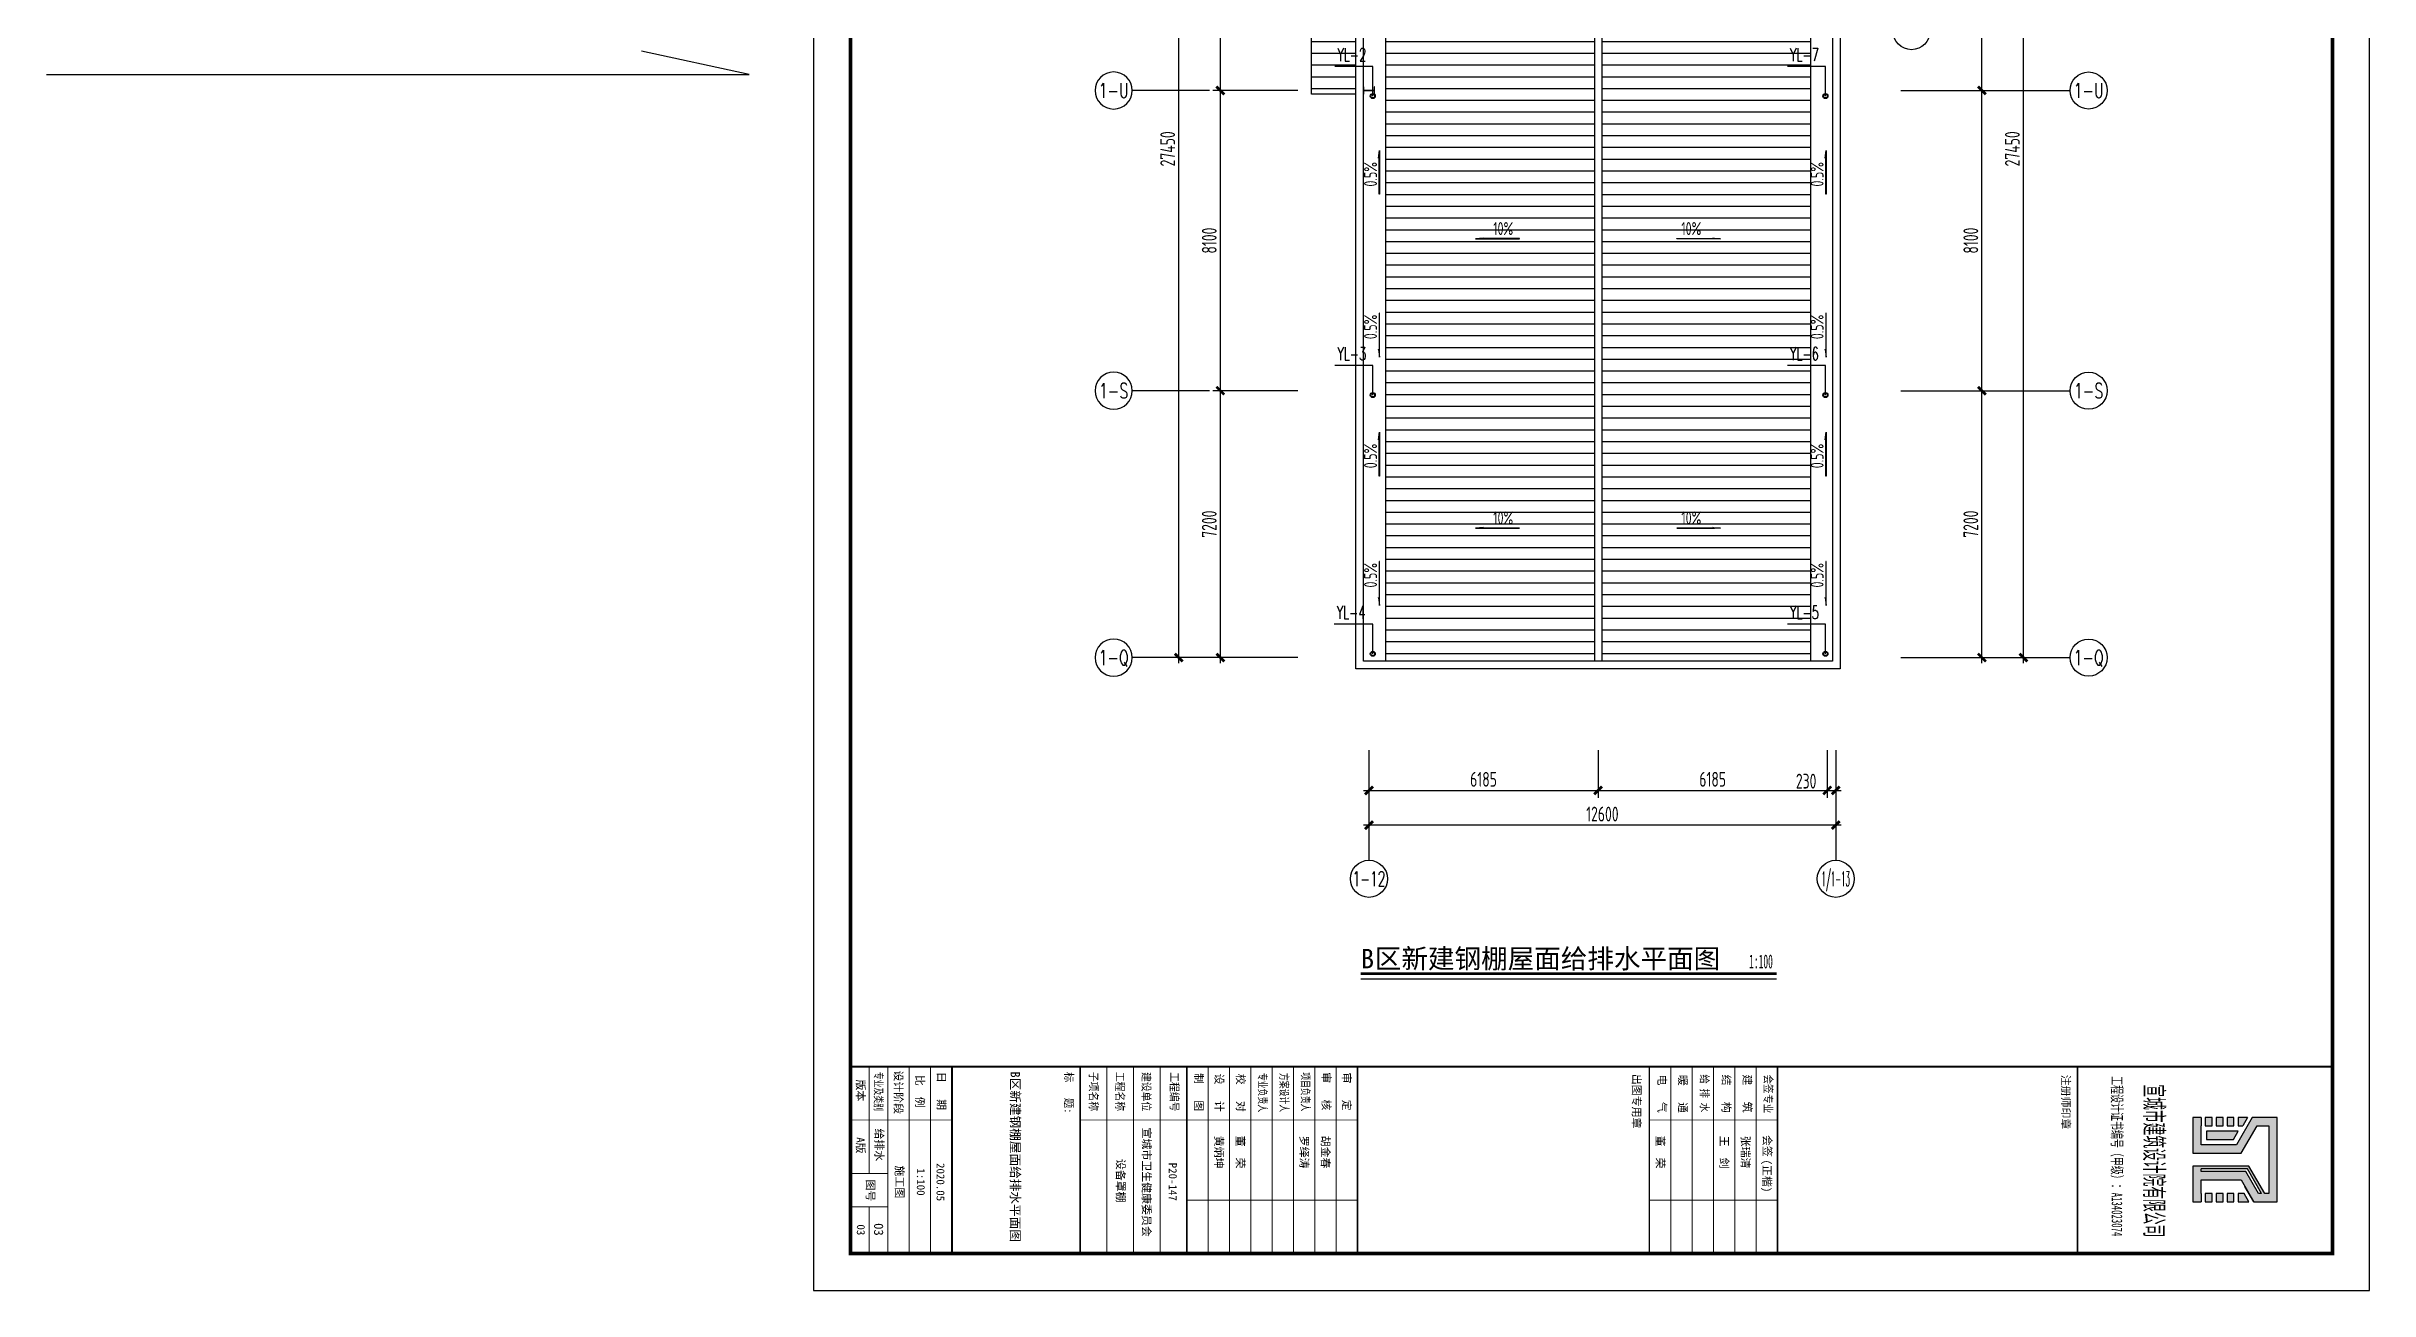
# Model space of a CAD drawing. Extents: x 649988 to 730093, y 322479 to 493926.
# Drawn here: x 649988 to 712693, y 322479 to 356041 of the extents above; entities that cross this region are included whole.
import ezdxf
from ezdxf.enums import TextEntityAlignment as Align

# ---------------------------------------------------------------- set-up
doc = ezdxf.new("R2010")
doc.units = 0
doc.header["$LTSCALE"] = 1000
doc.layers.get('0').update_dxf_attribs({"color": 253, "linetype": 'CONTINUOUS'})
doc.layers.get('Defpoints').update_dxf_attribs({"color": 253, "linetype": 'CONTINUOUS'})
for name, color, linetype in [('AXIS_NUM', 253, 'CONTINUOUS'), ('BEAM_CON', 253, 'CONTINUOUS'), ('DIM', 253, 'CONTINUOUS'), ('DIM_IDEN', 253, 'CONTINUOUS'), ('DIM_SYMB', 253, 'CONTINUOUS'), ('DIM_雨水', 3, 'CONTINUOUS'), ('PUB_TEXT', 253, 'CONTINUOUS'), ('TK(图框线)', 143, 'CONTINUOUS'), ('VPIPE-雨水', 4, 'CONTINUOUS'), ('图层3', 253, 'CONTINUOUS'), ('梁原位标注竖向', 253, 'CONTINUOUS')]:
    doc.layers.add(name, color=color, linetype=linetype)
doc.styles.add('-黑体', font='simhei.ttf', dxfattribs={"width": 0.5})
doc.styles.add('_TWT_SERIAL', font='COMPLEX', dxfattribs={"width": 0.8, "height": 3.5, "bigfont": 'HZTXT'})
doc.styles.add('HT', font='simhei.ttf')
doc.styles.add('TSSD_Axis', font='Complex.shx', dxfattribs={"width": 0.7, "bigfont": 'hztxt.shx'})
doc.styles.add('TSSD_Dimension', font='Tssdeng.shx', dxfattribs={"width": 0.7, "bigfont": 'hztxt.shx'})
doc.styles.add('黑体', font='simhei.ttf')
doc.dimstyles.new('TSSD_100_100$0', dxfattribs={"dimtxt": 300, "dimasz": 100, "dimexe": 100, "dimexo": 300, "dimgap": 100, "dimtad": 1, "dimdec": 0, "dimzin": 0, "dimdsep": 46, "dimtxsty": 'TSSD_Dimension', "dimblk": 'ARCHTICK', "dimcen": 0, "dimdle": 100, "dimclrd": 3, "dimclre": 3, "dimclrt": 7, "dimazin": 0, "dimtfac": 1, "dimtdec": 0, "dimtix": 1, "dimtmove": 2, "dimatfit": 3, "dimldrblk": 'ARCHTICK', "dimfxl": 1, "dimtolj": 1, "dimtzin": 0, "dimarcsym": 0})
pattern_1 = [(0, (35122.9, 61221.5), (9e-14, 317.5), [])]

# ---------------------------------------------------------------- blocks, each defined once
blk = doc.blocks.new('ts_axno')
at = {"color": 0, "linetype": 'ByBlock', "lineweight": -2}
blk.add_circle((0, 0), 0.5, dxfattribs=at)
at = {"color": 0, "linetype": 'ByBlock', "lineweight": -2, "style": 'TSSD_Axis', "width": 0.7}
blk.add_attdef('A', text='', height=0.6, dxfattribs=at).set_placement((0, 0), align=Align.MIDDLE_CENTER)
blk = doc.blocks.new('_ArchTick')
at = {"color": 0, "linetype": 'ByBlock', "const_width": 0.5}
blk.add_lwpolyline([(-0.71, -0.71), (0.71, 0.71)], dxfattribs=at)
blk = doc.blocks.new('*D41')
at = {"layer": 'Defpoints', "color": 0, "transparency": 16777216}
for p in [(699639, 346754), (702230, 346754), (699639, 339554)]:
    blk.add_point(p, dxfattribs=at)
at = {"layer": 'DIM', "color": 3, "lineweight": -2, "transparency": 16777216}
for p, q in [((702230, 339404), (702230, 346904)), ((700039, 346754), (702430, 346754)), ((700039, 339554), (702430, 339554))]:
    blk.add_line(p, q, dxfattribs=at)
at = {"layer": 'DIM', "color": 3, "lineweight": -2, "transparency": 16777216, "xscale": 150, "yscale": 150, "zscale": 150}
for p, rotation in [((702230, 346754), 90), ((702230, 339554), 270)]:
    blk.add_blockref('_ArchTick', p, dxfattribs=dict(at, rotation=rotation))
at = {"layer": 'DIM', "color": 7, "transparency": 16777216, "insert": (701930, 343154), "char_height": 400, "attachment_point": 5, "rotation": 90, "style": 'TSSD_Dimension'}
blk.add_mtext('\\A1;7200', dxfattribs=at)
blk = doc.blocks.new('*D42')
at = {"layer": 'Defpoints', "color": 0, "transparency": 16777216}
for p in [(699639, 354854), (702230, 354854), (699639, 346754)]:
    blk.add_point(p, dxfattribs=at)
at = {"layer": 'DIM', "color": 3, "lineweight": -2, "transparency": 16777216}
for p, q in [((702230, 346604), (702230, 355004)), ((700039, 354854), (702430, 354854)), ((700039, 346754), (702430, 346754))]:
    blk.add_line(p, q, dxfattribs=at)
at = {"layer": 'DIM', "color": 3, "lineweight": -2, "transparency": 16777216, "xscale": 150, "yscale": 150, "zscale": 150}
for p, rotation in [((702230, 354854), 90), ((702230, 346754), 270)]:
    blk.add_blockref('_ArchTick', p, dxfattribs=dict(at, rotation=rotation))
at = {"layer": 'DIM', "color": 7, "transparency": 16777216, "insert": (701930, 350804), "char_height": 400, "attachment_point": 5, "rotation": 90, "style": 'TSSD_Dimension'}
blk.add_mtext('\\A1;8100', dxfattribs=at)
blk = doc.blocks.new('*D43')
at = {"layer": 'Defpoints', "color": 0, "transparency": 16777216}
for p in [(699639, 362954), (702230, 362954), (699639, 354854)]:
    blk.add_point(p, dxfattribs=at)
at = {"layer": 'DIM', "color": 3, "lineweight": -2, "transparency": 16777216}
for p, q in [((702230, 354704), (702230, 363104)), ((700039, 362954), (702430, 362954)), ((700039, 354854), (702430, 354854))]:
    blk.add_line(p, q, dxfattribs=at)
at = {"layer": 'DIM', "color": 3, "lineweight": -2, "transparency": 16777216, "xscale": 150, "yscale": 150, "zscale": 150}
for p, rotation in [((702230, 362954), 90), ((702230, 354854), 270)]:
    blk.add_blockref('_ArchTick', p, dxfattribs=dict(at, rotation=rotation))
at = {"layer": 'DIM', "color": 7, "transparency": 16777216, "insert": (701930, 358904), "char_height": 400, "attachment_point": 5, "rotation": 90, "style": 'TSSD_Dimension'}
blk.add_mtext('\\A1;8100', dxfattribs=at)
blk = doc.blocks.new('*D45')
at = {"layer": 'Defpoints', "color": 0, "transparency": 16777216}
for p in [(699939, 367004), (703352, 367004), (699787, 339554)]:
    blk.add_point(p, dxfattribs=at)
at = {"layer": 'DIM', "color": 3, "lineweight": -2, "transparency": 16777216}
for p, q in [((700339, 367004), (703552, 367004)), ((703352, 339404), (703352, 367154)), ((700187, 339554), (703552, 339554))]:
    blk.add_line(p, q, dxfattribs=at)
at = {"layer": 'DIM', "color": 3, "lineweight": -2, "transparency": 16777216, "xscale": 150, "yscale": 150, "zscale": 150}
for p, rotation in [((703352, 367004), 90), ((703352, 339554), 270)]:
    blk.add_blockref('_ArchTick', p, dxfattribs=dict(at, rotation=rotation))
at = {"layer": 'DIM', "color": 7, "transparency": 16777216, "insert": (703052, 353279), "char_height": 400, "attachment_point": 5, "rotation": 90, "style": 'TSSD_Dimension'}
blk.add_mtext('\\A1;27450', dxfattribs=at)
blk = doc.blocks.new('*D47')
at = {"layer": 'Defpoints', "color": 0, "transparency": 16777216}
for p in [(681674, 346754), (684164, 346754), (684164, 339554)]:
    blk.add_point(p, dxfattribs=at)
at = {"layer": 'DIM', "color": 3, "lineweight": -2, "transparency": 16777216}
for p, q in [((681674, 339404), (681674, 346904)), ((683764, 346754), (681474, 346754)), ((683764, 339554), (681474, 339554))]:
    blk.add_line(p, q, dxfattribs=at)
at = {"layer": 'DIM', "color": 3, "lineweight": -2, "transparency": 16777216, "xscale": 150, "yscale": 150, "zscale": 150}
for p, rotation in [((681674, 346754), 90), ((681674, 339554), 270)]:
    blk.add_blockref('_ArchTick', p, dxfattribs=dict(at, rotation=rotation))
at = {"layer": 'DIM', "color": 7, "transparency": 16777216, "insert": (681374, 343154), "char_height": 400, "attachment_point": 5, "rotation": 90, "style": 'TSSD_Dimension'}
blk.add_mtext('\\A1;7200', dxfattribs=at)
blk = doc.blocks.new('*D48')
at = {"layer": 'Defpoints', "color": 0, "transparency": 16777216}
for p in [(681674, 354854), (684164, 354854), (684164, 346754)]:
    blk.add_point(p, dxfattribs=at)
at = {"layer": 'DIM', "color": 3, "lineweight": -2, "transparency": 16777216}
for p, q in [((681674, 346604), (681674, 355004)), ((683764, 354854), (681474, 354854)), ((683764, 346754), (681474, 346754))]:
    blk.add_line(p, q, dxfattribs=at)
at = {"layer": 'DIM', "color": 3, "lineweight": -2, "transparency": 16777216, "xscale": 150, "yscale": 150, "zscale": 150}
for p, rotation in [((681674, 354854), 90), ((681674, 346754), 270)]:
    blk.add_blockref('_ArchTick', p, dxfattribs=dict(at, rotation=rotation))
at = {"layer": 'DIM', "color": 7, "transparency": 16777216, "insert": (681374, 350804), "char_height": 400, "attachment_point": 5, "rotation": 90, "style": 'TSSD_Dimension'}
blk.add_mtext('\\A1;8100', dxfattribs=at)
blk = doc.blocks.new('*D49')
at = {"layer": 'Defpoints', "color": 0, "transparency": 16777216}
for p in [(681674, 362954), (684164, 362954), (684164, 354854)]:
    blk.add_point(p, dxfattribs=at)
at = {"layer": 'DIM', "color": 3, "lineweight": -2, "transparency": 16777216}
for p, q in [((681674, 354704), (681674, 363104)), ((683764, 362954), (681474, 362954)), ((683764, 354854), (681474, 354854))]:
    blk.add_line(p, q, dxfattribs=at)
at = {"layer": 'DIM', "color": 3, "lineweight": -2, "transparency": 16777216, "xscale": 150, "yscale": 150, "zscale": 150}
for p, rotation in [((681674, 362954), 90), ((681674, 354854), 270)]:
    blk.add_blockref('_ArchTick', p, dxfattribs=dict(at, rotation=rotation))
at = {"layer": 'DIM', "color": 7, "transparency": 16777216, "insert": (681374, 358904), "char_height": 400, "attachment_point": 5, "rotation": 90, "style": 'TSSD_Dimension'}
blk.add_mtext('\\A1;8100', dxfattribs=at)
blk = doc.blocks.new('*D51')
at = {"layer": 'Defpoints', "color": 0, "transparency": 16777216}
for p in [(680552, 367004), (683864, 367004), (684016, 339554)]:
    blk.add_point(p, dxfattribs=at)
at = {"layer": 'DIM', "color": 3, "lineweight": -2, "transparency": 16777216}
for p, q in [((683464, 367004), (680352, 367004)), ((680552, 339404), (680552, 367154)), ((683616, 339554), (680352, 339554))]:
    blk.add_line(p, q, dxfattribs=at)
at = {"layer": 'DIM', "color": 3, "lineweight": -2, "transparency": 16777216, "xscale": 150, "yscale": 150, "zscale": 150}
for p, rotation in [((680552, 367004), 90), ((680552, 339554), 270)]:
    blk.add_blockref('_ArchTick', p, dxfattribs=dict(at, rotation=rotation))
at = {"layer": 'DIM', "color": 7, "transparency": 16777216, "insert": (680252, 353279), "char_height": 400, "attachment_point": 5, "rotation": 90, "style": 'TSSD_Dimension'}
blk.add_mtext('\\A1;27450', dxfattribs=at)
blk = doc.blocks.new('*D54')
at = {"layer": 'Defpoints', "color": 0, "transparency": 16777216}
for p in [(685685, 337454), (691870, 337454), (691870, 335971)]:
    blk.add_point(p, dxfattribs=at)
at = {"layer": 'DIM', "color": 3, "lineweight": -2, "transparency": 16777216}
for p, q in [((685685, 337054), (685685, 335771)), ((691870, 337054), (691870, 335771)), ((685535, 335971), (692020, 335971))]:
    blk.add_line(p, q, dxfattribs=at)
at = {"layer": 'DIM', "color": 3, "lineweight": -2, "transparency": 16777216, "xscale": 150, "yscale": 150, "zscale": 150, "rotation": 180}
blk.add_blockref('_ArchTick', (685685, 335971), dxfattribs=at)
at = {"layer": 'DIM', "color": 3, "lineweight": -2, "transparency": 16777216, "xscale": 150, "yscale": 150, "zscale": 150}
blk.add_blockref('_ArchTick', (691870, 335971), dxfattribs=at)
at = {"layer": 'DIM', "color": 7, "transparency": 16777216, "insert": (688777, 336271), "char_height": 400, "attachment_point": 5, "style": 'TSSD_Dimension'}
blk.add_mtext('\\A1;6185', dxfattribs=at)
blk = doc.blocks.new('*D55')
at = {"layer": 'Defpoints', "color": 0, "transparency": 16777216}
for p in [(698055, 337454), (698285, 337454), (698285, 335971)]:
    blk.add_point(p, dxfattribs=at)
at = {"layer": 'DIM', "color": 3, "lineweight": -2, "transparency": 16777216}
for p, q in [((698055, 337054), (698055, 335771)), ((698285, 337054), (698285, 335771)), ((697905, 335971), (698435, 335971))]:
    blk.add_line(p, q, dxfattribs=at)
at = {"layer": 'DIM', "color": 3, "lineweight": -2, "transparency": 16777216, "xscale": 150, "yscale": 150, "zscale": 150, "rotation": 180}
blk.add_blockref('_ArchTick', (698055, 335971), dxfattribs=at)
at = {"layer": 'DIM', "color": 3, "lineweight": -2, "transparency": 16777216, "xscale": 150, "yscale": 150, "zscale": 150}
blk.add_blockref('_ArchTick', (698285, 335971), dxfattribs=at)
at = {"layer": 'DIM', "color": 7, "transparency": 16777216, "insert": (697485, 336221), "char_height": 400, "attachment_point": 5, "style": 'TSSD_Dimension'}
blk.add_mtext('\\A1;230', dxfattribs=at)
blk = doc.blocks.new('*D56')
at = {"layer": 'Defpoints', "color": 0, "transparency": 16777216}
for p in [(685685, 337455), (698285, 337455), (685685, 335033)]:
    blk.add_point(p, dxfattribs=at)
at = {"layer": 'DIM', "color": 3, "lineweight": -2, "transparency": 16777216}
for p, q in [((685685, 337055), (685685, 334833)), ((698285, 337055), (698285, 334833)), ((698435, 335033), (685535, 335033))]:
    blk.add_line(p, q, dxfattribs=at)
at = {"layer": 'DIM', "color": 3, "lineweight": -2, "transparency": 16777216, "xscale": 150, "yscale": 150, "zscale": 150, "rotation": 180}
blk.add_blockref('_ArchTick', (685685, 335033), dxfattribs=at)
at = {"layer": 'DIM', "color": 3, "lineweight": -2, "transparency": 16777216, "xscale": 150, "yscale": 150, "zscale": 150}
blk.add_blockref('_ArchTick', (698285, 335033), dxfattribs=at)
at = {"layer": 'DIM', "color": 7, "transparency": 16777216, "insert": (691985, 335333), "char_height": 400, "attachment_point": 5, "style": 'TSSD_Dimension'}
blk.add_mtext('\\A1;12600', dxfattribs=at)
blk = doc.blocks.new('rt34v')
blk.add_hatch(color=4).paths.add_polyline_path([(0, -100), (0, 100), (-8, 100), (-8, 3), (-292, 3), (-292, 100), (-300, 100), (-300, -100), (-292, -100), (-292, -3), (-8, -3), (-8, -100)])
at = {"layer": '图层3', "color": 3}
blk.add_lwpolyline([(0, -100), (0, 100), (-8, 100), (-8, 3), (-292, 3), (-292, 100), (-300, 100), (-300, -100), (-292, -100), (-292, -3), (-8, -3), (-8, -100), (0, -100), (0, 100)], dxfattribs=at)
blk = doc.blocks.new('*D61')
at = {"layer": 'Defpoints', "color": 0, "transparency": 16777216}
for p in [(691870, 337454), (698055, 337454), (698055, 335971)]:
    blk.add_point(p, dxfattribs=at)
at = {"layer": 'DIM', "color": 3, "lineweight": -2, "transparency": 16777216}
for p, q in [((691870, 337054), (691870, 335771)), ((698055, 337054), (698055, 335771)), ((691720, 335971), (698205, 335971))]:
    blk.add_line(p, q, dxfattribs=at)
at = {"layer": 'DIM', "color": 3, "lineweight": -2, "transparency": 16777216, "xscale": 150, "yscale": 150, "zscale": 150, "rotation": 180}
blk.add_blockref('_ArchTick', (691870, 335971), dxfattribs=at)
at = {"layer": 'DIM', "color": 3, "lineweight": -2, "transparency": 16777216, "xscale": 150, "yscale": 150, "zscale": 150}
blk.add_blockref('_ArchTick', (698055, 335971), dxfattribs=at)
at = {"layer": 'DIM', "color": 7, "transparency": 16777216, "insert": (694962, 336271), "char_height": 400, "attachment_point": 5, "style": 'TSSD_Dimension'}
blk.add_mtext('\\A1;6185', dxfattribs=at)
blk = doc.blocks.new('23wca1')
at = {"layer": 'TK(图框线)'}
h = blk.add_hatch(color=1, dxfattribs=at)
h.paths.add_polyline_path([(1517, 32430), (-752, 32430), (-752, 31764), (-15, 31338), (-15, 30383), (-531, 30383), (-752, 30383), (-752, 30162), (206, 30162), (206, 31466), (-531, 31891), (-531, 32209), (1295, 32209), (1295, 32099), (558, 31673), (558, 30162), (1517, 30162), (1517, 30383), (1295, 30383), (927, 30383), (927, 31460), (1517, 31801)])
h.paths.add_polyline_path([(1295, 31928), (706, 31588), (706, 30383), (632, 30383), (632, 31630), (1295, 32013)], flags=16)
h = blk.add_hatch(color=1, dxfattribs=at)
h.paths.add_polyline_path([(1517, 31673), (1295, 31545), (1295, 31378), (1517, 31378)])
h.paths.add_polyline_path([(1295, 31267), (1295, 31083), (1517, 31083), (1517, 31267)])
h.paths.add_polyline_path([(1295, 30973), (1295, 30788), (1517, 30788), (1517, 30973)])
h.paths.add_polyline_path([(1517, 30493), (1517, 30678), (1295, 30678), (1295, 30493)])
h.paths.add_polyline_path([(-162, 31253), (-384, 31381), (-384, 30530), (-162, 30530)])
h.paths.add_polyline_path([(-752, 31636), (-752, 31378), (-531, 31378), (-531, 31508)])
h.paths.add_polyline_path([(-752, 31267), (-752, 31083), (-531, 31083), (-531, 31267)])
h.paths.add_polyline_path([(-531, 30788), (-531, 30973), (-752, 30973), (-752, 30788)])
h.paths.add_polyline_path([(-531, 30678), (-752, 30678), (-752, 30493), (-531, 30493)])
for points, const_width in [([(-2126, -6072), (-2126, 33928)], 50.4), ([(-2126, 27044), (2914, 27044)], 50.4), ([(-2126, 18948), (2914, 18948)], 50.4), ([(-686, 18948), (-686, 15492)], 25.2), ([(1474, 18948), (1474, 15492)], 25.2), ([(2914, 18372), (-2126, 18372)], 25.2), ([(2914, 17796), (-2126, 17796)], 25.2), ([(2914, 17220), (-2126, 17220)], 25.2), ([(2914, 16644), (-2126, 16644)], 25.2), ([(2914, 16068), (-2126, 16068)], 25.2), ([(2914, 15492), (-2126, 15492)], 36), ([(-2126, 7612), (2914, 7612)], 50.4), ([(-686, 124), (-686, 7612)], 25.2), ([(1474, 3003), (1474, 7612)], 25.2), ([(-2126, 7036), (2914, 7036)], 25.2), ([(-2126, 6460), (2914, 6460)], 25.2), ([(-2126, 5884), (2914, 5884)], 25.2), ([(-2126, 5308), (2914, 5308)], 25.2), ([(-2126, 4732), (2914, 4732)], 25.2), ([(-2126, 4156), (2914, 4156)], 25.2), ([(-2126, 3580), (2914, 3580)], 25.2), ([(-2126, 3580), (2914, 3580)], 25.2), ([(-2126, 3004), (2914, 3004)], 50.4), ([(-2126, 2284), (2914, 2284)], 25.2), ([(-2126, 1564), (2914, 1564)], 25.2), ([(-2126, 844), (2914, 844)], 25.2), ([(-2126, 124), (2914, 124)], 50.4), ([(-2126, -3336), (2914, -3336)], 50.4), ([(-686, -5064), (-686, -3336)], 25.2), ([(-2126, -3912), (2914, -3912)], 25.2), ([(-2126, -4488), (2914, -4488)], 25.2), ([(-2126, -5064), (2914, -5064)], 25.2), ([(-2126, -5064), (2914, -5064)], 25.2), ([(-2126, -5568), (754, -5568)], 25.2), ([(-686, -6072), (-686, -5064)], 25.2), ([(754, -6072), (754, -5064)], 25.2), ([(1654, -6072), (1654, -5064)], 25.2), ([(1654, -5568), (2914, -5568)], 25.2)]:
    blk.add_lwpolyline(points, dxfattribs=dict(at, const_width=const_width))
for points in [[(927, 30383), (927, 31460), (1517, 31801), (1517, 32430), (-752, 32430), (-752, 31764), (-15, 31338), (-15, 30383), (-531, 30383)], [(-752, 30383), (-752, 30162), (206, 30162), (206, 31466), (-531, 31891), (-531, 32209), (1295, 32209), (1295, 32099), (558, 31673), (558, 30162), (1517, 30162), (1517, 30383)], [(1295, 32013), (632, 31630), (632, 30383)], [(1295, 32013), (1295, 31928)], [(-752, 31636), (-752, 31378), (-531, 31378), (-531, 31508)], [(-752, 31636), (-531, 31508)], [(1295, 31928), (706, 31588), (706, 30383)], [(1517, 31801), (1106, 31564)], [(1295, 31545), (1295, 31378), (1517, 31378), (1517, 31673)], [(1517, 31673), (1295, 31545)], [(-752, 30383), (-531, 30383)], [(706, 30383), (632, 30383)], [(1295, 30383), (927, 30383)], [(1295, 30383), (1517, 30383)]]:
    blk.add_lwpolyline(points, dxfattribs=at)
for points in [[(-162, 31253), (-384, 31381), (-384, 30530), (-162, 30530)], [(-752, 31267), (-752, 31083), (-531, 31083), (-531, 31267)], [(-752, 30973), (-752, 30788), (-531, 30788), (-531, 30973)], [(1295, 31267), (1295, 31083), (1517, 31083), (1517, 31267)], [(1295, 30973), (1295, 30788), (1517, 30788), (1517, 30973)], [(-752, 30678), (-752, 30493), (-531, 30493), (-531, 30678)], [(1295, 30678), (1295, 30493), (1517, 30493), (1517, 30678)]]:
    blk.add_lwpolyline(points, close=True, dxfattribs=at)
at = {"layer": 'TK(图框线)', "style": 'HT', "width": 0.5}
blk.add_text('宣城市建筑设计院有限公司', height=504, dxfattribs=at).set_placement((416, 28867), align=Align.CENTER)
at = {"layer": 'TK(图框线)', "style": 'HT'}
for s, height, width, p in [('工程设计证书编号（甲级）：A134023074', 288, 0.6, (-1869, 27969)), ('会签', 216, 0.85, (-1914, 18591)), ('专业', 216, 0.85, (-1380, 18585)), ('给 排 水', 216, 0.85, (-1918, 16870)), ('项目负责人', 216, 0.7, (-1975, 6100)), ('方案设计人', 216, 0.7, (-1956, 5522)), ('专业负责人', 216, 0.7, (-1957, 4941)), ('工程编号', 216, 0.9, (-1976, 2561)), ('建设单位', 216, 0.9, (-1981, 1802)), ('工程名称', 216, 0.9, (-1986, 1092)), ('子项名称', 216, 0.9, (-1986, 379)), ('标   题:', 216, 0.95, (-1981, -291)), ('专业及类别', 216, 0.7, (-1987, -5426))]:
    blk.add_text(s, height=height, dxfattribs=dict(at, width=width)).set_placement(p)
for s, p in [('注册师印章', (-1907, 26620)), ('会签', (-281, 18563)), ('建   筑', (-1914, 18024)), ('张瑞清', (-262, 17976)), ('(正楷)', (382, 18556)), ('结   构', (-1911, 17458)), ('王  剑', (-262, 17400)), ('暖   通', (-1905, 16282)), ('电   气', (-1912, 15724)), ('董  荣', (-262, 15672)), ('出图专用章', (-1931, 15037)), ('审   核', (-1976, 6659)), ('审   定', (-1967, 7210)), ('胡金春', (-262, 6640)), ('罗绎涛', (-262, 6064)), ('校   对', (-1934, 4349)), ('董  荣', (-262, 4336)), ('设   计', (-1938, 3771)), ('黄炳坤', (-262, 3760)), ('制   图', (-1954, 3218)), ('P20-147', (466, 2518)), ('宣城市卫生健康委员会', (-481, 1809)), ('设备罩棚', (363, 1110)), ('日   期', (-1984, -3728)), ('2020.05', (475, -3751)), ('比  例', (-1903, -4311)), ('1:100', (619, -4283)), ('设计阶段', (-2024, -4889)), ('施工图', (541, -4857)), ('给排水', (-456, -5408)), ('图号', (920, -5644)), ('版本 ', (-1778, -5911)), ('A版', (-222, -5912))]:
    blk.add_text(s, height=216, dxfattribs=at).set_placement(p)
blk.add_text('03', height=216, dxfattribs=at).set_placement((2278, -5902), align=Align.CENTER)
blk = doc.blocks.new('A$C70bc499c')
h = blk.add_hatch()
h.set_pattern_fill('ANSI31', color=256, scale=100, angle=315, style=0)
h.set_pattern_definition(pattern_1)
h.paths.add_polyline_path([(16883.3, 31734.9), (15698.8, 31734.9), (15698.8, 31742.3), (16721.3, 31742.3), (16671, 31759.3)], flags=16)
h.paths.add_polyline_path([(11453.7, 31734.9), (10269.3, 31734.9), (10481.6, 31759.3), (10431.2, 31742.3), (11453.7, 31742.3)], flags=16)
h.paths.add_polyline_path([(16721.3, 17770.3), (16671, 17787.3), (16883.3, 17762.9), (15698.8, 17762.9), (15698.8, 17770.3)], flags=16)
h.paths.add_polyline_path([(16721.3, 9963), (16671, 9980), (16883.3, 9955.6), (15698.8, 9955.6), (15698.8, 9963)], flags=16)
h.paths.add_polyline_path([(11453.7, 17770.3), (11453.7, 17762.9), (10269.3, 17762.9), (10481.6, 17787.3), (10431.2, 17770.3)], flags=16)
h.paths.add_polyline_path([(11453.7, 9963), (11453.7, 9955.6), (10269.3, 9955.6), (10481.6, 9980), (10431.2, 9963)], flags=16)
h.paths.add_polyline_path([(15789.7, 31796.3), (16439.9, 31796.3), (16439.9, 32220.3), (15789.7, 32220.3)], flags=24)
h.paths.add_polyline_path([(10712.7, 31796.3), (11362.9, 31796.3), (11362.9, 32220.3), (10712.7, 32220.3)], flags=24)
h.paths.add_polyline_path([(15789.7, 10016.9), (16439.9, 10016.9), (16439.9, 10441), (15789.7, 10441)], flags=24)
h.paths.add_polyline_path([(15789.7, 17824.3), (16439.9, 17824.3), (16439.9, 18248.3), (15789.7, 18248.3)], flags=24)
h.paths.add_polyline_path([(10712.7, 10016.9), (11362.9, 10016.9), (11362.9, 10441), (10712.7, 10441)], flags=24)
h.paths.add_polyline_path([(10712.7, 17824.3), (11362.9, 17824.3), (11362.9, 18248.3), (10712.7, 18248.3)], flags=24)
h.paths.add_polyline_path([(7841.3, 21767.8), (7841.3, 6367.8), (13476.3, 6367.8), (13476.3, 21767.8)])
h.paths.add_polyline_path([(7841.3, 33917.8), (7841.3, 29867.8), (13476.3, 29867.8), (13476.3, 33917.8)])
h.paths.add_polyline_path([(19311.3, 29867.8), (19311.3, 33917.8), (13676.3, 33917.8), (13676.3, 29867.8)])
h.paths.add_polyline_path([(19311.3, 6367.8), (19311.3, 21767.8), (13676.3, 21767.8), (13676.3, 6367.8)])
h = blk.add_hatch()
h.set_pattern_fill('ANSI31', color=256, scale=100, angle=315, style=0)
h.set_pattern_definition(pattern_1)
h.paths.add_polyline_path([(7041.3, 29967.8), (5841.3, 29967.8), (5841.3, 29867.8), (7041.3, 29867.8)])
h.paths.add_polyline_path([(7041.3, 29867.8), (5841.3, 29867.8), (5841.3, 21767.8), (7041.3, 21767.8)])
h.paths.add_polyline_path([(7041.3, 21767.8), (5841.3, 21767.8), (5841.3, 21667.8), (7041.3, 21667.8)])
h = blk.add_hatch()
h.set_pattern_fill('ANSI31', color=256, scale=100, angle=315, style=0)
h.set_pattern_definition(pattern_1)
h.paths.add_polyline_path([(10269.3, 25748), (10481.6, 25772.4), (10431.2, 25755.4), (11453.7, 25755.4), (11453.7, 25748)], flags=16)
h.paths.add_polyline_path([(10712.7, 25809.3), (11362.9, 25809.3), (11362.9, 26233.4), (10712.7, 26233.4)], flags=24)
h.paths.add_polyline_path([(7841.3, 29867.8), (7841.3, 21767.8), (13476.3, 21767.8), (13476.3, 29867.8)])
h = blk.add_hatch()
h.set_pattern_fill('ANSI31', color=256, scale=100, angle=315, style=0)
h.set_pattern_definition(pattern_1)
h.paths.add_polyline_path([(16721.3, 25755.4), (16671, 25772.4), (16883.3, 25748), (15698.8, 25748), (15698.8, 25755.4)], flags=16)
h.paths.add_polyline_path([(15789.7, 25809.3), (16439.9, 25809.3), (16439.9, 26233.4), (15789.7, 26233.4)], flags=24)
h.paths.add_polyline_path([(19311.3, 21767.8), (19311.3, 29867.8), (13676.3, 29867.8), (13676.3, 21767.8)])
for p, q in [((7841.3, 34017.8), (7841.3, 6367.8)), ((13476.3, 34017.8), (13476.3, 6367.8)), ((13676.3, 34017.8), (13676.3, 6367.8)), ((19311.3, 34017.8), (19311.3, 6367.8)), ((5841.3, 21667.8), (5841.3, 29967.8)), ((7041.3, 21667.8), (5841.3, 21667.8))]:
    blk.add_line(p, q)
for points in [[(7041.3, 34217.8), (20111, 34217.8), (20111, 6167.8), (7041.3, 6167.8)], [(19903, 6367.8), (7241.3, 6367.8), (7241.3, 34017.8), (19903, 34017.8)]]:
    blk.add_lwpolyline(points, close=True)
for centre in [(7495.1, 21617.2), (19711, 21617.2), (7495.1, 13550.4), (19711, 13550.4), (7495.1, 6570.5), (19711, 6570.5)]:
    blk.add_circle(centre, 68.1)
at = {"layer": 'BEAM_CON'}
for points in [[(7675, 18966.9), (7667.6, 18966.9), (7667.6, 19989.4), (7650.6, 19939.1), (7675, 20151.4), (7675, 18966.9), (7667.6, 18966.9)], [(19728.6, 18966.9), (19721.2, 18966.9), (19721.2, 19989.4), (19704.2, 19939.1), (19728.6, 20151.4), (19728.6, 18966.9), (19721.2, 18966.9)], [(11453.7, 17762.9), (11453.7, 17770.3), (10431.2, 17770.3), (10481.6, 17787.3), (10269.3, 17762.9), (11453.7, 17762.9), (11453.7, 17770.3)], [(15698.8, 17762.9), (15698.8, 17770.3), (16721.3, 17770.3), (16671, 17787.3), (16883.3, 17762.9), (15698.8, 17762.9), (15698.8, 17770.3)], [(7675, 15759), (7667.6, 15759), (7667.6, 14736.5), (7650.6, 14786.9), (7675, 14574.6), (7675, 15759), (7667.6, 15759)], [(19728.6, 15759), (19721.2, 15759), (19721.2, 14736.5), (19704.2, 14786.9), (19728.6, 14574.6), (19728.6, 15759), (19721.2, 15759)], [(7675, 11367.2), (7667.6, 11367.2), (7667.6, 12389.7), (7650.6, 12339.4), (7675, 12551.7), (7675, 11367.2), (7667.6, 11367.2)], [(19728.6, 11367.2), (19721.2, 11367.2), (19721.2, 12389.7), (19704.2, 12339.4), (19728.6, 12551.7), (19728.6, 11367.2), (19721.2, 11367.2)], [(11453.7, 9955.6), (11453.7, 9963), (10431.2, 9963), (10481.6, 9980), (10269.3, 9955.6), (11453.7, 9955.6), (11453.7, 9963)], [(15698.8, 9955.6), (15698.8, 9963), (16721.3, 9963), (16671, 9980), (16883.3, 9955.6), (15698.8, 9955.6), (15698.8, 9963)], [(7675, 9058.8), (7667.6, 9058.8), (7667.6, 8036.3), (7650.6, 8086.6), (7675, 7874.3), (7675, 9058.8), (7667.6, 9058.8)], [(19728.6, 9058.8), (19721.2, 9058.8), (19721.2, 8036.3), (19704.2, 8086.6), (19728.6, 7874.3), (19728.6, 9058.8), (19721.2, 9058.8)]]:
    blk.add_lwpolyline(points, dxfattribs=at)
at = {"layer": 'DIM_IDEN'}
blk.add_circle((22038.2, 23368.7), 500, dxfattribs=at)
blk.add_blockref('rt34v', (7541.3, 21767.8))
at = {"layer": 'AXIS_NUM'}
ref = blk.add_blockref('ts_axno', (500, 21767.8), dxfattribs=dict(at, xscale=-1000, yscale=1000, zscale=1000))
ref.add_attrib('8', '1-U', dxfattribs={"height": 400, "style": 'TSSD_Axis', "width": 0.7}).set_placement((500, 21767.8), align=Align.MIDDLE_CENTER)
ref = blk.add_blockref('ts_axno', (26816.9, 21767.8), dxfattribs=dict(at, xscale=1000, yscale=1000, zscale=1000))
ref.add_attrib('8', '1-U', dxfattribs={"height": 400, "style": 'TSSD_Axis', "width": 0.7}).set_placement((26816.9, 21767.8), align=Align.MIDDLE_CENTER)
ref = blk.add_blockref('ts_axno', (500, 13667.8), dxfattribs=dict(at, xscale=-1000, yscale=1000, zscale=1000))
ref.add_attrib('8', '1-S', dxfattribs={"height": 400, "style": 'TSSD_Axis', "width": 0.7}).set_placement((500, 13667.8), align=Align.MIDDLE_CENTER)
ref = blk.add_blockref('ts_axno', (26816.9, 13667.8), dxfattribs=dict(at, xscale=1000, yscale=1000, zscale=1000))
ref.add_attrib('8', '1-S', dxfattribs={"height": 400, "style": 'TSSD_Axis', "width": 0.7}).set_placement((26816.9, 13667.8), align=Align.MIDDLE_CENTER)
ref = blk.add_blockref('ts_axno', (500, 6467.8), dxfattribs=dict(at, xscale=-1000, yscale=1000, zscale=1000))
ref.add_attrib('8', '1-Q', dxfattribs={"height": 400, "style": 'TSSD_Axis', "width": 0.7}).set_placement((500, 6467.8), align=Align.MIDDLE_CENTER)
ref = blk.add_blockref('ts_axno', (26816.9, 6467.8), dxfattribs=dict(at, xscale=1000, yscale=1000, zscale=1000))
ref.add_attrib('8', '1-Q', dxfattribs={"height": 400, "style": 'TSSD_Axis', "width": 0.7}).set_placement((26816.9, 6467.8), align=Align.MIDDLE_CENTER)
ref = blk.add_blockref('ts_axno', (7391.3, 500), dxfattribs=dict(at, xscale=1000, yscale=1000, zscale=1000))
ref.add_attrib('8', '1-12', dxfattribs={"height": 400, "style": 'TSSD_Axis', "width": 0.6}).set_placement((7391.3, 500), align=Align.MIDDLE_CENTER)
ref = blk.add_blockref('ts_axno', (19991.3, 500), dxfattribs=dict(at, xscale=1000, yscale=1000, zscale=1000))
ref.add_attrib('8', '1/1-13', dxfattribs={"height": 400, "style": 'TSSD_Axis', "width": 0.35}).set_placement((19991.3, 500), align=Align.MIDDLE_CENTER)
at = {"layer": '梁原位标注竖向', "style": 'TSSD_Dimension', "width": 0.7}
for s, rotation, p in [('0.5%%%', 89.999998, (7609, 19176.5)), ('0.5%%%', 89.999998, (19662.5, 19176.5)), ('10%%%', 359.999998, (10745.6, 17868.1)), ('10%%%', 0.000002, (15822.7, 17868.1)), ('0.5%%%', 89.999998, (7609, 15059.3)), ('0.5%%%', 89.999998, (19662.5, 15059.3)), ('0.5%%%', 89.999998, (7609, 11576.8)), ('0.5%%%', 89.999998, (19662.5, 11576.8)), ('10%%%', 359.999998, (10745.6, 10060.7)), ('10%%%', 0.000002, (15822.7, 10060.7)), ('0.5%%%', 89.999998, (7609, 8359.1)), ('0.5%%%', 89.999998, (19662.5, 8359.1))]:
    blk.add_text(s, height=350, rotation=rotation, dxfattribs=at).set_placement(p)
at = {"layer": 'DIM'}
for base, p1, p2, picture, middle in [((2258.8, 33917.8), (5722.4, 6467.8), (5570, 33917.8), '*D51', (1958.8, 20192.8)), ((25058.1, 33917.8), (21493.2, 6467.8), (21645.6, 33917.8), '*D45', (24758.1, 20192.8)), ((3380.2, 29867.8), (5870, 21767.8), (5870, 29867.8), '*D49', (3080.2, 25817.8)), ((23936.7, 29867.8), (21345.6, 21767.8), (21345.6, 29867.8), '*D43', (23636.7, 25817.8)), ((3380.2, 21767.8), (5870, 13667.8), (5870, 21767.8), '*D48', (3080.2, 17717.8)), ((23936.7, 21767.8), (21345.6, 13667.8), (21345.6, 21767.8), '*D42', (23636.7, 17717.8)), ((3380.2, 13667.8), (5870, 6467.8), (5870, 13667.8), '*D47', (3080.2, 10067.8)), ((23936.7, 13667.8), (21345.6, 6467.8), (21345.6, 13667.8), '*D41', (23636.7, 10067.8))]:
    dim = blk.add_linear_dim(base=base, p1=p1, p2=p2, angle=90, dimstyle='TSSD_100_100$0', override={"dimtxt": 400, "dimasz": 150, "dimexe": 200, "dimexo": 400, "dimdle": 150}, dxfattribs=at)
    dim.commit()
    dim.dimension.update_dxf_attribs({"geometry": picture, "text_midpoint": middle, "insert": (-678293.5, -333086.2)})
for base, p1, p2, picture, middle in [((7391.3, 1946.7), (19991.3, 4368.9), (7391.3, 4368.9), '*D56', (13691.3, 2246.7)), ((13576.3, 2885.2), (7391.3, 4367.3), (13576.3, 4367.3), '*D54', (10483.8, 3185.2)), ((19761.3, 2885.2), (13576.3, 4367.3), (19761.3, 4367.3), '*D61', (16668.8, 3185.2))]:
    dim = blk.add_linear_dim(base=base, p1=p1, p2=p2, dimstyle='TSSD_100_100$0', override={"dimtxt": 400, "dimasz": 150, "dimexe": 200, "dimexo": 400, "dimdle": 150}, dxfattribs=at)
    dim.commit()
    dim.dimension.update_dxf_attribs({"geometry": picture, "text_midpoint": middle, "insert": (-678293.5, -333086.2)})
dim = blk.add_linear_dim(base=(19991.3, 2885.2), p1=(19761.3, 4367.3), p2=(19991.3, 4367.3), dimstyle='TSSD_100_100$0', override={"dimtxt": 400, "dimasz": 150, "dimexe": 200, "dimexo": 400, "dimdle": 150}, dxfattribs=at)
dim.commit()
dim.dimension.update_dxf_attribs({"geometry": '*D55', "text_midpoint": (19191.6, 3135.2), "dimtype": 128, "insert": (-678293.5, -333086.2)})

msp = doc.modelspace()

# ---------------------------------------------------------------- linework, layer by layer
for points in [[(685334.8, 367304), (698404.5, 367304), (698404.5, 339254), (685334.8, 339254)], [(698196.5, 339454), (685534.8, 339454), (685534.8, 367104), (698196.5, 367104)]]:
    msp.add_lwpolyline(points, close=True)
at = {"layer": 'DIM_SYMB', "const_width": 70}
msp.add_lwpolyline([(685465, 331030.1), (696686, 331030.1)], dxfattribs=at)
at = {"layer": 'DIM_SYMB'}
msp.add_lwpolyline([(685465, 330890.1), (696686, 330890.1)], dxfattribs=at)
at = {"layer": 'DIM_雨水'}
for p, q in [((685788.7, 355503.4), (684762.5, 355503.4)), ((685788.7, 354703.4), (685788.7, 355503.4)), ((698004.5, 355503.4), (696978.4, 355503.4)), ((698004.5, 354703.4), (698004.5, 355503.4)), ((685788.7, 347436.6), (684762.5, 347436.6)), ((685788.7, 346636.6), (685788.7, 347436.6)), ((698004.5, 347436.6), (696978.4, 347436.6)), ((698004.5, 346636.6), (698004.5, 347436.6)), ((685788.7, 340456.8), (684743.1, 340456.8)), ((685788.7, 339656.8), (685788.7, 340456.8)), ((698004.5, 340456.8), (696978.4, 340456.8)), ((698004.5, 339656.8), (698004.5, 340456.8))]:
    msp.add_line(p, q, dxfattribs=at)
at = {"layer": 'PUB_TEXT'}
for p, q in [((681380.2, 354854), (679293.5, 354854)), ((700434.4, 354854), (704610.4, 354854)), ((681380.2, 346754), (679293.5, 346754)), ((700434.4, 346754), (704610.4, 346754)), ((681380.2, 339554), (679293.5, 339554)), ((700434.4, 339554), (704610.4, 339554)), ((685684.8, 335653.9), (685684.8, 334086.2)), ((698284.8, 335653.9), (698284.8, 334086.2))]:
    msp.add_line(p, q, dxfattribs=at)
msp.add_lwpolyline([(649987.5, 355288), (668958.4, 355288), (666045.9, 355917.4)], dxfattribs=at)
at = {"layer": 'TK(图框线)'}
msp.add_lwpolyline([(670692.5, 381878.9), (670692.5, 322478.9), (712692.5, 322478.9), (712692.5, 381878.9)], close=True, dxfattribs=at)
at = {"layer": 'TK(图框线)', "const_width": 100}
msp.add_lwpolyline([(671692.5, 379378.9), (671692.5, 323478.9), (711692.5, 323478.9), (711692.5, 379378.9)], close=True, dxfattribs=at)
at = {"layer": 'VPIPE-雨水'}
for centre in [(685788.7, 354703.4), (698004.5, 354703.4), (685788.7, 346636.6), (698004.5, 346636.6), (685788.7, 339656.8), (698004.5, 339656.8)]:
    msp.add_circle(centre, 50, dxfattribs=at)

# ---------------------------------------------------------------- block references
at = {"rotation": 270}
msp.add_blockref('23wca1', (677764.8, 326392.9), dxfattribs=at)
at = {"layer": 'PUB_TEXT'}
msp.add_blockref('A$C70bc499c', (678293.5, 333086.2), dxfattribs=at)

# ---------------------------------------------------------------- texts
at = {"layer": 'DIM_SYMB', "color": 7, "style": '黑体'}
for s, height, p in [('区新建钢棚屋面给排水平面图', 525.738, (685843, 331170.1)), ('B', 525.7, (685465, 331170.1))]:
    msp.add_text(s, height=height, dxfattribs=at).set_placement(p)
at = {"layer": 'DIM_SYMB', "color": 7, "style": '-黑体', "width": 0.5}
msp.add_text('1:100', height=375.53, dxfattribs=at).set_placement((695947.8, 331170.1))
at = {"layer": 'DIM_雨水', "color": 7, "style": '_TWT_SERIAL', "width": 0.64}
for s, p in [('YL-2', (684832.5, 355643.4)), ('YL-7', (697048.4, 355643.4)), ('YL-3', (684832.5, 347576.6)), ('YL-6', (697048.4, 347576.6)), ('YL-4', (684813.1, 340596.8)), ('YL-5', (697048.4, 340596.8))]:
    msp.add_text(s, height=350, dxfattribs=at).set_placement(p)
at = {"layer": 'TK(图框线)', "color": 2, "style": 'HT'}
msp.add_text('B区新建钢棚屋面给排水平面图', height=250, rotation=270, dxfattribs=at).set_placement((676014.6, 328391))
msp.add_text('03', height=250, rotation=270, dxfattribs=at).set_placement((672327.7, 324127.2), align=Align.CENTER)

doc.saveas('drawing.dxf')
